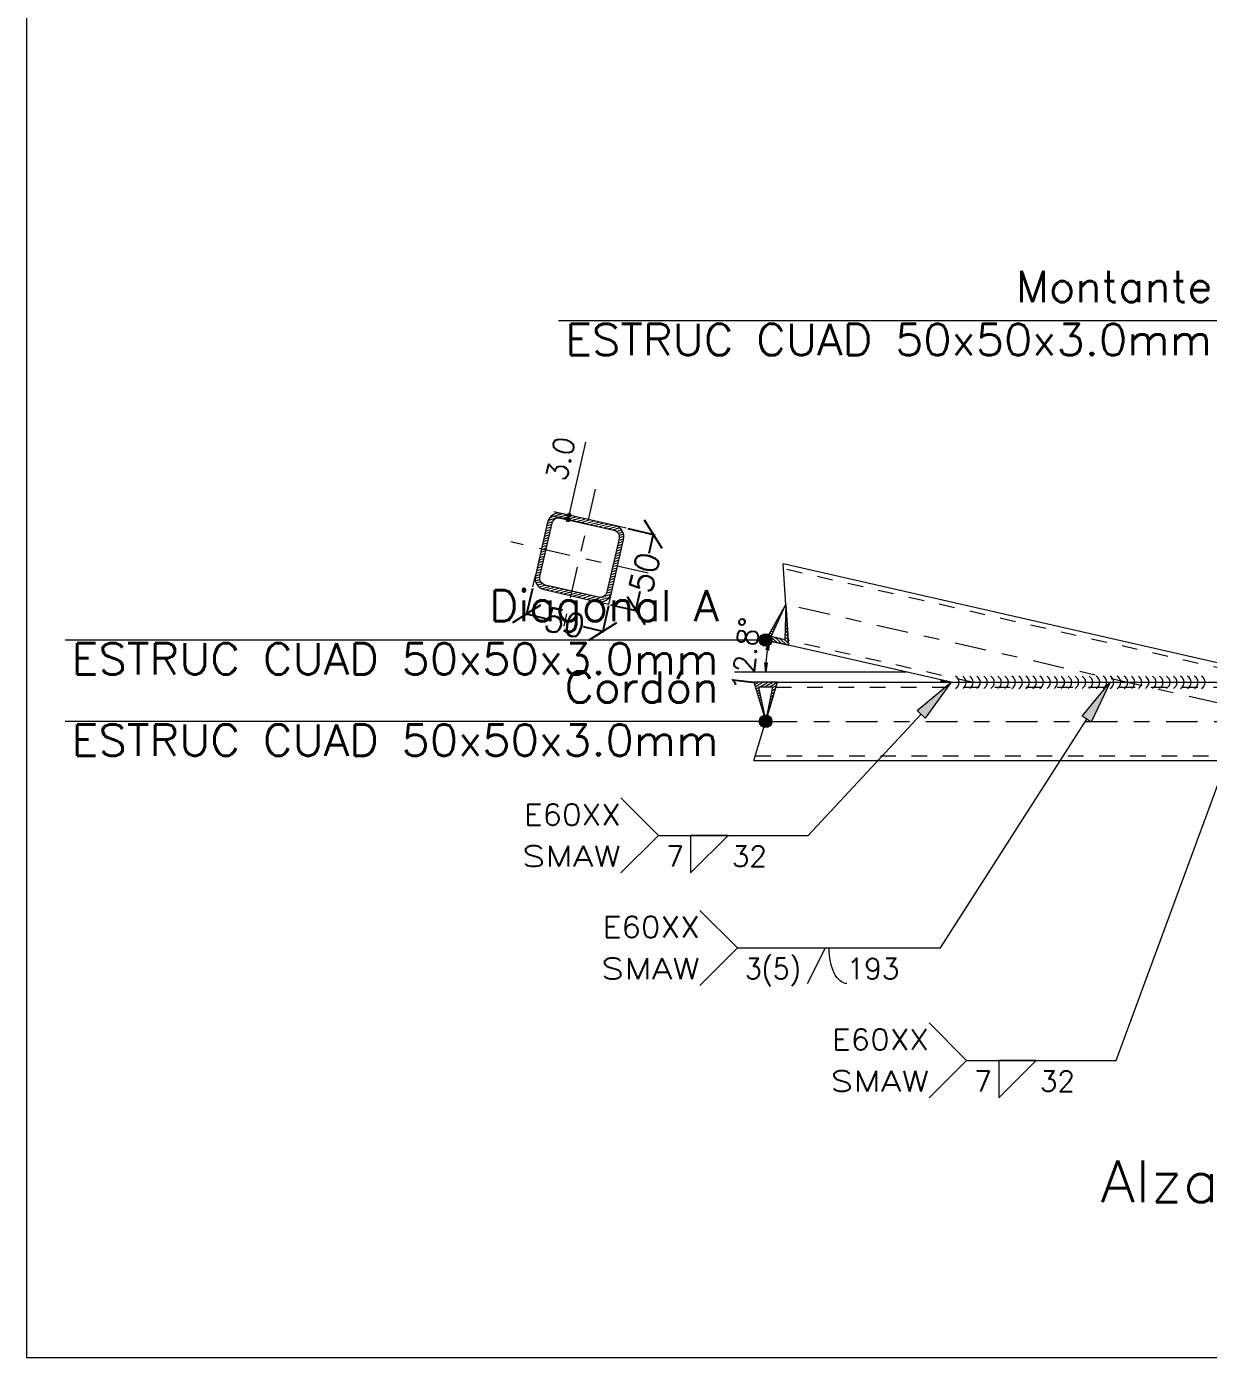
# Model space of a CAD drawing. Header units: millimetres. Extents: x 3028.5 to 3057.3, y 108.4 to 144.6.
# Drawn here: x 3042.3 to 3049.86, y 129.23 to 137.75 of the extents above; entities that cross this region are included whole.
import ezdxf
from ezdxf.enums import TextEntityAlignment as Align

# ---------------------------------------------------------------- set-up
doc = ezdxf.new("R2010")
doc.units = ezdxf.units.MM
doc.linetypes.add('CYPE_PUNTO', pattern=[0.075, 0, -0.075])
doc.linetypes.add('CYPE_RAYAPUNTO', pattern=[0.4125, 0.2025, -0.105, 0, -0.105])
for name, color, linetype, lineweight in [('COTAS', 202, 'Continuous', 13), ('DESCRIPCION_DE_LA_VISTA', 133, 'Continuous', 15), ('EJES', 42, 'CYPE_RAYAPUNTO', 0), ('LINEAS_DE_PROLONGACION_DE_COTAS', 8, 'CYPE_PUNTO', 9), ('LINEAS_OCULTAS', 8, 'CYPE_PUNTO', 9), ('PERFILES', 7, 'Continuous', 9), ('RECUADRO_DE_DETALLE', 20, 'Continuous', 15), ('SIMBOLOS_UTILIZADOS_EN_LAS_SOLDADURAS', 140, 'Continuous', 0), ('SOLDADURAS', 150, 'Continuous', 0), ('SOMBREADOS', 8, 'Continuous', 9), ('TEXTOS', 2, 'Continuous', 9)]:
    doc.layers.add(name, color=color, linetype=linetype, lineweight=lineweight)
doc.styles.add('CYPETXT_0.04_romans', font='romans__.ttf', dxfattribs={"height": 0.15})
doc.styles.add('CYPETXT_romans', font='romans__.ttf', dxfattribs={"height": 0.2})
doc.dimstyles.new('cype_oblique', dxfattribs={"dimtxt": 0.15, "dimasz": 0.15, "dimexe": 0.01, "dimexo": 0.01, "dimgap": 0, "dimtad": 0, "dimdec": 4, "dimzin": 0, "dimdsep": 46, "dimtxsty": 'CYPETXT_0.04_romans', "dimblk1": 'OBLIQUE', "dimblk2": 'OBLIQUE', "dimsah": 1, "dimcen": 0.09, "dimadec": 0, "dimazin": 0, "dimtfac": 1, "dimtdec": 4, "dimtofl": 0, "dimtmove": 2, "dimatfit": 3, "dimfxl": 1, "dimtolj": 1, "dimtzin": 0, "dimarcsym": 0})

# ---------------------------------------------------------------- blocks, each defined once
blk = doc.blocks.new('_OBLIQUE')
at = {"color": 0, "linetype": 'ByBlock', "lineweight": -2}
blk.add_line((-0.5, -0.5), (0.5, 0.5), dxfattribs=at)
blk = doc.blocks.new('*D3054')
at = {"layer": 'COTAS', "color": 0, "lineweight": -2, "transparency": 16777216}
for p, q in [((3045.5338, 134.1532), (3045.4944, 133.9803)), ((3045.4966, 133.9901), (3045.6202, 133.9619)), ((3046.0213, 134.0421), (3045.9819, 133.8692)), ((3045.9841, 133.879), (3045.8605, 133.9072))]:
    blk.add_line(p, q, dxfattribs=at)
at = {"layer": 'Defpoints', "color": 0, "transparency": 16777216}
for p in [(3045.536, 134.163), (3046.0235, 134.0519), (3045.9841, 133.879)]:
    blk.add_point(p, dxfattribs=at)
at = {"layer": 'COTAS', "color": 0, "lineweight": -2, "transparency": 16777216, "xscale": 0.15, "yscale": 0.15, "zscale": 0.15}
for p, rotation in [((3045.4966, 133.9901), 167.1615021119447), ((3045.9841, 133.879), 347.1615021119447)]:
    blk.add_blockref('_OBLIQUE', p, dxfattribs=dict(at, rotation=rotation))
at = {"layer": 'COTAS', "color": 0, "transparency": 16777216, "insert": (3045.7404, 133.9345), "char_height": 0.15, "attachment_point": 5, "rotation": 347.1615, "style": 'CYPETXT_0.04_romans'}
blk.add_mtext('\\A1;50', dxfattribs=at)
blk = doc.blocks.new('*D3055')
at = {"layer": 'COTAS', "color": 0, "lineweight": -2, "transparency": 16777216}
for p, q in [((3046.1443, 134.5371), (3046.3172, 134.4977)), ((3046.3075, 134.5), (3046.2793, 134.3763)), ((3046.1964, 134.0125), (3046.2246, 134.1361)), ((3046.0332, 134.0497), (3046.2061, 134.0103))]:
    blk.add_line(p, q, dxfattribs=at)
at = {"layer": 'Defpoints', "color": 0, "transparency": 16777216}
for p in [(3046.1346, 134.5394), (3046.3075, 134.5), (3046.0235, 134.0519)]:
    blk.add_point(p, dxfattribs=at)
at = {"layer": 'COTAS', "color": 0, "lineweight": -2, "transparency": 16777216, "xscale": 0.15, "yscale": 0.15, "zscale": 0.15}
for p, rotation in [((3046.3075, 134.5), 77.16150211192509), ((3046.1964, 134.0125), 257.1615021119251)]:
    blk.add_blockref('_OBLIQUE', p, dxfattribs=dict(at, rotation=rotation))
at = {"layer": 'COTAS', "color": 0, "transparency": 16777216, "insert": (3046.2519, 134.2562), "char_height": 0.15, "attachment_point": 5, "rotation": 77.1615, "style": 'CYPETXT_0.04_romans'}
blk.add_mtext('\\A1;50', dxfattribs=at)

msp = doc.modelspace()

# ---------------------------------------------------------------- hatches: boundary and pattern name
at = {"layer": 'COTAS'}
h = msp.add_hatch(color=256, dxfattribs=at)
edge = h.paths.add_edge_path()
edge.add_arc((3045.76232, 134.59343), 0.012, 0, 360)
h = msp.add_hatch(color=256, dxfattribs=at)
edge = h.paths.add_edge_path()
edge.add_arc((3045.76898, 134.62268), 0.012, 0, 360)
for points in [[(3047.03068, 133.75991), (3047.04961, 133.81803), (3047.04557, 133.75704)], [(3047.03666, 133.67788), (3047.02705, 133.61752), (3047.02151, 133.67838)]]:
    msp.add_hatch(color=256, dxfattribs=at).paths.add_polyline_path(points)
at = {"layer": 'SIMBOLOS_UTILIZADOS_EN_LAS_SOLDADURAS'}
for points in [[(3048.04803, 133.32424), (3047.99686, 133.37201), (3048.21352, 133.55277)], [(3049.11152, 133.298), (3049.05254, 133.33569), (3049.2328, 133.55277)]]:
    msp.add_hatch(color=256, dxfattribs=at).paths.add_polyline_path(points)
at = {"layer": 'SOLDADURAS'}
msp.add_hatch(color=256, dxfattribs=at).paths.add_polyline_path([(3048.21352, 133.55277), (3048.14352, 133.55277), (3048.14527, 133.56833)], flags=0)
at = {"layer": 'TEXTOS'}
h = msp.add_hatch(color=256, dxfattribs=at)
edge = h.paths.add_edge_path()
edge.add_arc((3047.02705, 133.82317), 0.04, 0, 360)
h = msp.add_hatch(color=256, dxfattribs=at)
edge = h.paths.add_edge_path()
edge.add_arc((3047.02705, 133.30278), 0.04, 0, 360)

# ---------------------------------------------------------------- linework, layer by layer
at = {"layer": 'COTAS'}
for p, q in [((3045.76232, 134.59343), (3045.87564, 135.09066)), ((3045.88419, 134.56566), (3045.66482, 134.61565)), ((3045.89085, 134.59491), (3045.67149, 134.6449)), ((3047.92944, 133.61752), (3046.82706, 133.61752))]:
    msp.add_line(p, q, dxfattribs=at)
for points in [[(3047.03068, 133.75991), (3047.04961, 133.81803), (3047.04557, 133.75704)], [(3047.03666, 133.67788), (3047.02705, 133.61752), (3047.02151, 133.67838)]]:
    msp.add_lwpolyline(points, close=True, dxfattribs=at)
for centre in [(3045.76232, 134.59343), (3045.76898, 134.62268)]:
    msp.add_circle(centre, 0.012, dxfattribs=at)
msp.add_ellipse((3047.92944, 133.61752), major_axis=(0, -0.90239), ratio=1, start_param=4.5555237, end_param=4.6451671, dxfattribs=at)
at = {"layer": 'EJES'}
for p, q in [((3045.93529, 134.7899), (3045.73532, 133.91244)), ((3046.27403, 134.25118), (3045.39657, 134.45116)), ((3050.43548, 133.30278), (3047.15572, 134.05024)), ((3047.02705, 133.30278), (3052.53909, 133.30278))]:
    msp.add_line(p, q, dxfattribs=at)
at = {"layer": 'LINEAS_DE_PROLONGACION_DE_COTAS'}
for p, q in [((3046.13459, 134.53936), (3046.06147, 134.55602)), ((3045.53602, 134.16298), (3045.55268, 134.2361)), ((3046.0235, 134.05188), (3046.04016, 134.125)), ((3046.0235, 134.05188), (3045.95037, 134.06855))]:
    msp.add_line(p, q, dxfattribs=at)
at = {"layer": 'LINEAS_OCULTAS'}
for p, q in [((3050.18549, 133.58539), (3047.14025, 134.2794)), ((3048.34853, 133.55277), (3047.17118, 133.82109)), ((3047.09305, 133.52277), (3052.60509, 133.52277)), ((3046.96105, 133.08279), (3052.47309, 133.08279))]:
    msp.add_line(p, q, dxfattribs=at)
at = {"layer": 'PERFILES'}
for p, q in [((3050.18549, 133.61615), (3047.13815, 134.31065)), ((3048.21352, 133.55277), (3047.17329, 133.78984)), ((3047.10205, 133.55277), (3052.61409, 133.55277)), ((3046.95205, 133.05279), (3052.46409, 133.05279))]:
    msp.add_line(p, q, dxfattribs=at)
for points in [[(3045.72024, 134.63379), (3045.70565, 134.63564), (3045.69098, 134.6346), (3045.6768, 134.63073), (3045.66365, 134.62416), (3045.65203, 134.61515), (3045.64239, 134.60405), (3045.63511, 134.59128), (3045.63045, 134.57733), (3045.55268, 134.2361), (3045.55084, 134.22151), (3045.55187, 134.20685), (3045.55575, 134.19267), (3045.56232, 134.17951), (3045.57132, 134.1679), (3045.58243, 134.15826), (3045.59519, 134.15097), (3045.60914, 134.14631), (3045.95037, 134.06855), (3045.96496, 134.0667), (3045.97962, 134.06773), (3045.99381, 134.07161), (3046.00696, 134.07818), (3046.01858, 134.08719), (3046.02822, 134.09829), (3046.0355, 134.11106), (3046.04016, 134.125), (3046.11793, 134.46624), (3046.11977, 134.48082), (3046.11874, 134.49549), (3046.11486, 134.50967), (3046.10829, 134.52282), (3046.09929, 134.53444), (3046.08818, 134.54408), (3046.07542, 134.55137), (3046.06147, 134.55602), (3045.72024, 134.63379)], [(3046.0548, 134.52677), (3046.06317, 134.52398), (3046.07083, 134.51961), (3046.07749, 134.51383), (3046.0829, 134.50685), (3046.08684, 134.49896), (3046.08917, 134.49045), (3046.08979, 134.48165), (3046.08868, 134.4729), (3046.01091, 134.13167), (3046.00812, 134.1233), (3046.00374, 134.11564), (3045.99796, 134.10898), (3045.99099, 134.10357), (3045.9831, 134.09963), (3045.97459, 134.09731), (3045.96579, 134.09669), (3045.95704, 134.09779), (3045.6158, 134.17556), (3045.60744, 134.17836), (3045.59978, 134.18273), (3045.59312, 134.18851), (3045.58771, 134.19548), (3045.58377, 134.20337), (3045.58144, 134.21188), (3045.58082, 134.22068), (3045.58193, 134.22943), (3045.6597, 134.57067), (3045.66249, 134.57904), (3045.66686, 134.5867), (3045.67265, 134.59336), (3045.67962, 134.59876), (3045.68751, 134.6027), (3045.69602, 134.60503), (3045.70482, 134.60565), (3045.71357, 134.60454), (3046.0548, 134.52677)], [(3047.15572, 134.05024), (3047.17329, 133.78984), (3047.02705, 133.82317), (3047.15572, 134.05024)], [(3047.15572, 134.05024), (3047.15071, 133.82576), (3047.06296, 133.84575), (3047.15572, 134.05024)], [(3047.02705, 133.30278), (3047.10205, 133.55277), (3046.95205, 133.55277), (3047.02705, 133.30278)], [(3047.02705, 133.30278), (3047.07205, 133.52277), (3046.98205, 133.52277), (3047.02705, 133.30278)]]:
    msp.add_lwpolyline(points, close=True, dxfattribs=at)
for points in [[(3047.15572, 134.05024), (3047.02705, 133.82317), (3047.17329, 133.78984), (3047.13815, 134.31065)], [(3046.95205, 133.05279), (3047.10205, 133.55277), (3046.95205, 133.55277), (3047.02705, 133.30278)], [(3048.21352, 133.55277), (3048.22056, 133.55277), (3048.25049, 133.55277), (3048.28886, 133.55277), (3048.3382, 133.55277), (3048.38817, 133.55277), (3048.43853, 133.55277), (3048.47354, 133.55277), (3048.51153, 133.55277), (3048.55103, 133.55277), (3048.61161, 133.55277), (3048.67219, 133.55277), (3048.73277, 133.55277), (3048.79335, 133.55277), (3048.85393, 133.55277), (3048.91451, 133.55277), (3048.97509, 133.55277), (3049.03567, 133.55277), (3049.09625, 133.55277), (3049.15683, 133.55277), (3049.21741, 133.55277), (3049.27798, 133.55277), (3049.39914, 133.55277), (3049.45972, 133.55277), (3049.5203, 133.55277), (3049.58088, 133.55277), (3049.64146, 133.55277), (3049.70204, 133.55277), (3049.76262, 133.55277), (3049.8232, 133.55277), (3049.88378, 133.55277)]]:
    msp.add_lwpolyline(points, dxfattribs=at)
at = {"layer": 'RECUADRO_DE_DETALLE', "lineweight": 5}
for p, q in [((3042.29642, 144.63262), (3042.29642, 129.23175)), ((3042.29642, 129.23175), (3057.26549, 129.23175))]:
    msp.add_line(p, q, dxfattribs=at)
at = {"layer": 'SIMBOLOS_UTILIZADOS_EN_LAS_SOLDADURAS'}
for p, q in [((3047.29856, 132.57282), (3048.02244, 133.34812)), ((3048.14645, 131.85285), (3049.08203, 133.31685)), ((3049.27053, 131.13288), (3050.08869, 133.35343)), ((3046.34061, 132.57282), (3046.10062, 132.81281)), ((3046.34061, 132.57282), (3046.10062, 132.33283)), ((3046.34061, 132.57282), (3047.29856, 132.57282)), ((3046.84571, 131.85285), (3046.60572, 132.09284)), ((3046.84571, 131.85285), (3046.60572, 131.61286)), ((3046.84571, 131.85285), (3048.14645, 131.85285)), ((3047.29569, 131.62486), (3047.40968, 131.85285)), ((3048.31258, 131.13288), (3048.07259, 131.37287)), ((3048.31258, 131.13288), (3048.07259, 130.89289)), ((3048.31258, 131.13288), (3049.27053, 131.13288))]:
    msp.add_line(p, q, dxfattribs=at)
for points in [[(3048.04803, 133.32424), (3047.99686, 133.37201), (3048.21352, 133.55277)], [(3049.11152, 133.298), (3049.05254, 133.33569), (3049.2328, 133.55277)], [(3046.5466, 132.57282), (3046.5466, 132.33283), (3046.78659, 132.57282), (3046.5466, 132.57282)], [(3048.51857, 131.13288), (3048.51857, 130.89289), (3048.75856, 131.13288), (3048.51857, 131.13288)]]:
    msp.add_lwpolyline(points, close=True, dxfattribs=at)
msp.add_lwpolyline([(3047.54648, 131.62486), (3047.5353, 131.62596), (3047.52424, 131.62924), (3047.51339, 131.63468), (3047.50285, 131.64221), (3047.49274, 131.65178), (3047.48314, 131.66328), (3047.47416, 131.67661), (3047.46587, 131.69164), (3047.45836, 131.70821), (3047.45169, 131.72619), (3047.44594, 131.74538), (3047.44116, 131.7656), (3047.43739, 131.78667), (3047.43467, 131.80837), (3047.43303, 131.8305), (3047.43248, 131.85285)], dxfattribs=at)
at = {"layer": 'SOLDADURAS'}
for centre, start_param, end_param in [((3048.22056, 133.55277), 0.5235864, 2.6179798), ((3048.26555, 133.55277), 0.5235864, 2.6179798), ((3048.31054, 133.55277), 0.5235864, 2.6179798), ((3048.35553, 133.55277), 0.5235864, 2.6179798), ((3048.40052, 133.55277), 0.5235864, 2.6179798), ((3048.44551, 133.55277), 0.5235864, 2.6179798), ((3048.49049, 133.55277), 0.5235864, 2.6179798), ((3048.53548, 133.55277), 0.5235864, 2.6179798), ((3048.58047, 133.55277), 0.5235864, 2.6179798), ((3048.62546, 133.55277), 0.5235864, 2.6179798), ((3048.67045, 133.55277), 0.5235864, 2.6179798), ((3048.71543, 133.55277), 0.5235864, 2.6179798), ((3048.76042, 133.55277), 0.5235864, 2.6179798), ((3048.80541, 133.55277), 0.5235864, 2.6179798), ((3048.8504, 133.55277), 0.5235864, 2.6179798), ((3048.89539, 133.55277), 0.5235864, 2.6179798), ((3048.94038, 133.55277), 0.5235864, 2.6179798), ((3048.98536, 133.55277), 0.5235864, 2.6179798), ((3049.03035, 133.55277), 0.5235864, 2.6179798), ((3049.07534, 133.55277), 0.5235864, 2.6179798), ((3049.12033, 133.55277), 0.5235864, 2.6179798), ((3049.16532, 133.55277), 0.5235864, 2.6179798), ((3049.2103, 133.55277), 0.5235864, 2.6179798), ((3049.25529, 133.55277), 0.5235864, 2.6179798), ((3049.30028, 133.55277), 0.5235864, 2.6179798), ((3049.34527, 133.55277), 0.5236128, 2.6180063), ((3049.39026, 133.55277), 0.5236128, 2.6180063), ((3049.43525, 133.55277), 0.5236128, 2.6180063), ((3049.48023, 133.55277), 0.5236128, 2.6180063), ((3049.52522, 133.55277), 0.5236128, 2.6180063), ((3049.57021, 133.55277), 0.5236128, 2.6180063), ((3049.6152, 133.55277), 0.5236128, 2.6180063), ((3049.66019, 133.55277), 0.5236128, 2.6180063), ((3049.70518, 133.55277), 0.5236128, 2.6180063), ((3049.75016, 133.55277), 0.5236128, 2.6180063), ((3049.79515, 133.55277), 0.5236128, 2.6180063)]:
    msp.add_ellipse(centre, major_axis=(0, -0.04499), ratio=1, start_param=start_param, end_param=end_param, dxfattribs=at)
at = {"layer": 'SOMBREADOS'}
for p, q in [((3045.63826, 134.58858), (3045.63371, 134.58718)), ((3045.63992, 134.5891), (3045.63826, 134.58858)), ((3045.64314, 134.59009), (3045.63992, 134.5891)), ((3045.65631, 134.59416), (3045.64314, 134.59009)), ((3045.65688, 134.61003), (3045.64416, 134.6061)), ((3045.66689, 134.61312), (3045.65688, 134.61003)), ((3045.66999, 134.61408), (3045.66689, 134.61312)), ((3045.67109, 134.59872), (3045.66837, 134.59788)), ((3045.6736, 134.6152), (3045.66999, 134.61408)), ((3045.67825, 134.60094), (3045.67109, 134.59872)), ((3045.68177, 134.61772), (3045.6736, 134.6152)), ((3045.68659, 134.60351), (3045.67825, 134.60094)), ((3045.6894, 134.62008), (3045.68177, 134.61772)), ((3045.68713, 134.60368), (3045.68659, 134.60351)), ((3045.68763, 134.60383), (3045.68713, 134.60368)), ((3045.69582, 134.60636), (3045.68763, 134.60383)), ((3045.69327, 134.62127), (3045.6894, 134.62008)), ((3045.702, 134.62397), (3045.69327, 134.62127)), ((3045.69653, 134.60658), (3045.69582, 134.60636)), ((3045.7049, 134.60916), (3045.69653, 134.60658)), ((3045.70537, 134.62501), (3045.702, 134.62397)), ((3045.71186, 134.61131), (3045.7049, 134.60916)), ((3045.70817, 134.62587), (3045.70537, 134.62501)), ((3045.71921, 134.62928), (3045.70817, 134.62587)), ((3045.71536, 134.61239), (3045.71186, 134.61131)), ((3045.75188, 134.62367), (3045.71536, 134.61239)), ((3045.72691, 134.63166), (3045.71921, 134.62928)), ((3045.72805, 134.63201), (3045.72691, 134.63166)), ((3045.77685, 134.61568), (3045.72922, 134.60098)), ((3045.7573, 134.62535), (3045.75188, 134.62367)), ((3045.80182, 134.6077), (3045.75847, 134.59431)), ((3045.78655, 134.61868), (3045.77685, 134.61568)), ((3045.82679, 134.59971), (3045.78772, 134.58764)), ((3045.81579, 134.61201), (3045.80182, 134.6077)), ((3045.85176, 134.59172), (3045.81697, 134.58098)), ((3045.84504, 134.60535), (3045.82679, 134.59971)), ((3045.87429, 134.59868), (3045.85176, 134.59172)), ((3045.90354, 134.59202), (3045.87673, 134.58374)), ((3045.6203, 134.50455), (3045.61337, 134.50241)), ((3045.62259, 134.52095), (3045.61722, 134.5193)), ((3045.64647, 134.51263), (3045.6203, 134.50455)), ((3045.62487, 134.53736), (3045.62107, 134.53618)), ((3045.65032, 134.52952), (3045.62259, 134.52095)), ((3045.65417, 134.5464), (3045.62487, 134.53736)), ((3045.62716, 134.55376), (3045.62492, 134.55307)), ((3045.65802, 134.56329), (3045.62716, 134.55376)), ((3045.62945, 134.57017), (3045.62877, 134.56996)), ((3045.64323, 134.57442), (3045.62945, 134.57017)), ((3045.65197, 134.57712), (3045.64323, 134.57442)), ((3045.66076, 134.57984), (3045.65197, 134.57712)), ((3045.66344, 134.58066), (3045.66076, 134.57984)), ((3045.87673, 134.58374), (3045.84621, 134.57431)), ((3045.9017, 134.57575), (3045.87546, 134.56765)), ((3045.93279, 134.58535), (3045.9017, 134.57575)), ((3045.92667, 134.56776), (3045.90471, 134.56098)), ((3045.96204, 134.57868), (3045.92667, 134.56776)), ((3045.95164, 134.55977), (3045.93396, 134.55432)), ((3045.99129, 134.57202), (3045.95164, 134.55977)), ((3045.97661, 134.55179), (3045.96321, 134.54765)), ((3046.02053, 134.56535), (3045.97661, 134.55179)), ((3046.00158, 134.5438), (3045.99246, 134.54098)), ((3046.04978, 134.55869), (3046.00158, 134.5438)), ((3046.02655, 134.53581), (3046.02171, 134.53432)), ((3046.05916, 134.54588), (3046.02655, 134.53581)), ((3046.05152, 134.52783), (3046.05095, 134.52765)), ((3046.05531, 134.529), (3046.05152, 134.52783)), ((3046.05713, 134.52956), (3046.05531, 134.529)), ((3046.06704, 134.53262), (3046.05713, 134.52956)), ((3046.07481, 134.55072), (3046.05916, 134.54588)), ((3046.07295, 134.53444), (3046.06704, 134.53262)), ((3046.08, 134.52092), (3046.07213, 134.51849)), ((3046.08369, 134.53776), (3046.07295, 134.53444)), ((3046.07513, 134.55082), (3046.07481, 134.55072)), ((3046.07532, 134.55087), (3046.07513, 134.55082)), ((3046.07598, 134.55108), (3046.07532, 134.55087)), ((3046.08743, 134.52322), (3046.08, 134.52092)), ((3046.08623, 134.53854), (3046.08369, 134.53776)), ((3046.0924, 134.54045), (3046.08623, 134.53854)), ((3046.10402, 134.52834), (3046.08743, 134.52322)), ((3046.11725, 134.50103), (3046.10437, 134.49705)), ((3045.60886, 134.42252), (3045.59413, 134.41797)), ((3045.61115, 134.43893), (3045.59798, 134.43486)), ((3045.61343, 134.45533), (3045.60183, 134.45175)), ((3045.61572, 134.47174), (3045.60568, 134.46863)), ((3045.62723, 134.4282), (3045.60886, 134.42252)), ((3045.61801, 134.48814), (3045.60953, 134.48552)), ((3045.63108, 134.44508), (3045.61115, 134.43893)), ((3045.63493, 134.46197), (3045.61343, 134.45533)), ((3045.63877, 134.47886), (3045.61572, 134.47174)), ((3045.64262, 134.49574), (3045.61801, 134.48814)), ((3046.08234, 134.42746), (3046.07802, 134.42612)), ((3046.10727, 134.41946), (3046.08005, 134.41105)), ((3046.08463, 134.44386), (3046.08187, 134.44301)), ((3046.11111, 134.43634), (3046.08234, 134.42746)), ((3046.11496, 134.45323), (3046.08463, 134.44386)), ((3046.08692, 134.46027), (3046.08571, 134.4599)), ((3046.10437, 134.49705), (3046.08869, 134.49221)), ((3046.11943, 134.48601), (3046.11125, 134.48348)), ((3045.59742, 134.3405), (3045.57489, 134.33354)), ((3045.59971, 134.3569), (3045.57874, 134.35043)), ((3045.602, 134.37331), (3045.58259, 134.36731)), ((3045.60428, 134.38971), (3045.58643, 134.3842)), ((3045.60657, 134.40612), (3045.59028, 134.40109)), ((3045.60799, 134.34376), (3045.59742, 134.3405)), ((3045.61183, 134.36065), (3045.59971, 134.3569)), ((3045.61568, 134.37754), (3045.602, 134.37331)), ((3045.61953, 134.39442), (3045.60428, 134.38971)), ((3045.62338, 134.41131), (3045.60657, 134.40612)), ((3046.0709, 134.34543), (3046.05877, 134.34169)), ((3046.07319, 134.36184), (3046.06262, 134.35858)), ((3046.07548, 134.37824), (3046.06647, 134.37546)), ((3046.08802, 134.33502), (3046.06861, 134.32903)), ((3046.07776, 134.39465), (3046.07032, 134.39235)), ((3046.09187, 134.35191), (3046.0709, 134.34543)), ((3046.09572, 134.3688), (3046.07319, 134.36184)), ((3046.08005, 134.41105), (3046.07417, 134.40924)), ((3046.09957, 134.38568), (3046.07548, 134.37824)), ((3046.10342, 134.40257), (3046.07776, 134.39465)), ((3045.58598, 134.25848), (3045.55565, 134.24911)), ((3045.58827, 134.27488), (3045.55949, 134.26599)), ((3045.59056, 134.29128), (3045.56334, 134.28288)), ((3045.59284, 134.30769), (3045.56719, 134.29977)), ((3045.59513, 134.32409), (3045.57104, 134.31665)), ((3045.58874, 134.25933), (3045.58598, 134.25848)), ((3045.59259, 134.27622), (3045.58827, 134.27488)), ((3045.59644, 134.2931), (3045.59056, 134.29128)), ((3045.60029, 134.30999), (3045.59284, 134.30769)), ((3045.60414, 134.32688), (3045.59513, 134.32409)), ((3046.05717, 134.247), (3046.03568, 134.24037)), ((3046.05946, 134.26341), (3046.03953, 134.25725)), ((3046.06175, 134.27981), (3046.04338, 134.27414)), ((3046.06404, 134.29622), (3046.04723, 134.29103)), ((3046.06633, 134.31262), (3046.05108, 134.30791)), ((3046.06861, 134.32903), (3046.05493, 134.3248)), ((3046.06878, 134.25059), (3046.05717, 134.247)), ((3046.07263, 134.26748), (3046.05946, 134.26341)), ((3046.07648, 134.28436), (3046.06175, 134.27981)), ((3046.08033, 134.30125), (3046.06404, 134.29622)), ((3046.08417, 134.31814), (3046.06633, 134.31262)), ((3045.55936, 134.21886), (3045.55118, 134.21633)), ((3045.5594, 134.23457), (3045.5522, 134.23234)), ((3045.56624, 134.20528), (3045.55336, 134.20131)), ((3045.58369, 134.24207), (3045.5594, 134.23457)), ((3045.58192, 134.21013), (3045.56624, 134.20528)), ((3045.58318, 134.17912), (3045.56659, 134.174)), ((3045.58438, 134.16379), (3045.57821, 134.16189)), ((3045.59061, 134.18141), (3045.58318, 134.17912)), ((3045.58489, 134.24244), (3045.58369, 134.24207)), ((3045.58692, 134.16458), (3045.58438, 134.16379)), ((3045.59766, 134.16789), (3045.58692, 134.16458)), ((3045.59848, 134.18384), (3045.59061, 134.18141)), ((3045.60357, 134.16972), (3045.59766, 134.16789)), ((3045.61348, 134.17278), (3045.60357, 134.16972)), ((3045.6489, 134.16802), (3045.61145, 134.15645)), ((3045.6153, 134.17334), (3045.61348, 134.17278)), ((3045.61965, 134.17468), (3045.6153, 134.17334)), ((3045.67815, 134.16135), (3045.62313, 134.14436)), ((3046.04573, 134.16498), (3046.01644, 134.15593)), ((3046.04802, 134.18139), (3046.02029, 134.17282)), ((3046.05031, 134.19779), (3046.02414, 134.18971)), ((3046.0526, 134.2142), (3046.02799, 134.20659)), ((3046.05489, 134.2306), (3046.03184, 134.22348)), ((3046.04954, 134.16616), (3046.04573, 134.16498)), ((3046.05339, 134.18304), (3046.04802, 134.18139)), ((3046.05724, 134.19993), (3046.05031, 134.19779)), ((3046.06108, 134.21682), (3046.0526, 134.2142)), ((3046.06493, 134.2337), (3046.05489, 134.2306)), ((3045.59529, 134.15146), (3045.59463, 134.15126)), ((3045.59548, 134.15152), (3045.59529, 134.15146)), ((3045.5958, 134.15162), (3045.59548, 134.15152)), ((3045.61145, 134.15645), (3045.5958, 134.15162)), ((3045.62313, 134.14436), (3045.62083, 134.14365)), ((3045.65815, 134.13948), (3045.65007, 134.13698)), ((3045.7074, 134.15469), (3045.65815, 134.13948)), ((3045.69317, 134.13459), (3045.67932, 134.13032)), ((3045.73665, 134.14802), (3045.69317, 134.13459)), ((3045.72819, 134.12971), (3045.70857, 134.12365)), ((3045.7659, 134.14136), (3045.72819, 134.12971)), ((3045.76321, 134.12483), (3045.73782, 134.11699)), ((3045.79515, 134.13469), (3045.76321, 134.12483)), ((3045.79823, 134.11994), (3045.76707, 134.11032)), ((3045.83325, 134.11506), (3045.79632, 134.10366)), ((3045.8244, 134.12802), (3045.79823, 134.11994)), ((3045.86826, 134.11018), (3045.82557, 134.09699)), ((3045.85364, 134.12136), (3045.83325, 134.11506)), ((3045.90328, 134.10529), (3045.85482, 134.09032)), ((3045.88289, 134.11469), (3045.86826, 134.11018)), ((3045.9383, 134.10041), (3045.88406, 134.08366)), ((3045.91214, 134.10803), (3045.90328, 134.10529)), ((3045.95525, 134.08994), (3045.91331, 134.07699)), ((3045.94139, 134.10136), (3045.9383, 134.10041)), ((3045.96244, 134.07646), (3045.9514, 134.07306)), ((3045.95875, 134.09102), (3045.95525, 134.08994)), ((3045.96571, 134.09317), (3045.95875, 134.09102)), ((3045.96524, 134.07733), (3045.96244, 134.07646)), ((3045.9686, 134.07837), (3045.96524, 134.07733)), ((3045.97408, 134.09576), (3045.96571, 134.09317)), ((3045.97734, 134.08107), (3045.9686, 134.07837)), ((3045.97479, 134.09598), (3045.97408, 134.09576)), ((3045.98298, 134.09851), (3045.97479, 134.09598)), ((3045.98121, 134.08226), (3045.97734, 134.08107)), ((3045.98884, 134.08462), (3045.98121, 134.08226)), ((3045.98348, 134.09866), (3045.98298, 134.09851)), ((3045.98402, 134.09883), (3045.98348, 134.09866)), ((3045.99236, 134.1014), (3045.98402, 134.09883)), ((3045.99701, 134.08714), (3045.98884, 134.08462)), ((3045.99952, 134.10361), (3045.99236, 134.1014)), ((3046.00062, 134.08826), (3045.99701, 134.08714)), ((3046.00223, 134.10445), (3045.99952, 134.10361)), ((3046.00372, 134.08921), (3046.00062, 134.08826)), ((3046.00679, 134.10586), (3046.00223, 134.10445)), ((3046.01373, 134.0923), (3046.00372, 134.08921)), ((3046.0143, 134.10818), (3046.00679, 134.10586)), ((3046.00985, 134.1225), (3046.00717, 134.12167)), ((3046.01863, 134.12522), (3046.00985, 134.1225)), ((3046.04345, 134.14858), (3046.01259, 134.13905)), ((3046.02645, 134.09623), (3046.01373, 134.0923)), ((3046.03235, 134.11375), (3046.03069, 134.11324)), ((3046.0369, 134.11516), (3046.03235, 134.11375)), ((3046.04184, 134.13238), (3046.04116, 134.13217)), ((3046.04569, 134.14927), (3046.04345, 134.14858)), ((3045.9514, 134.07306), (3045.94256, 134.07033)), ((3047.12719, 133.98732), (3047.12253, 133.99164)), ((3047.13373, 134.00172), (3047.13013, 134.00505)), ((3047.14026, 134.01612), (3047.13773, 134.01846)), ((3047.14679, 134.03051), (3047.14533, 134.03187)), ((3047.15332, 134.04491), (3047.15292, 134.04528)), ((3047.15923, 133.99853), (3047.15468, 134.00274)), ((3047.15775, 134.02035), (3047.15512, 134.02279)), ((3047.15628, 134.04217), (3047.15557, 134.04283)), ((3047.08801, 133.90092), (3047.07694, 133.91118)), ((3047.09454, 133.91532), (3047.08454, 133.92459)), ((3047.10107, 133.92972), (3047.09214, 133.938)), ((3047.1076, 133.94412), (3047.09974, 133.95141)), ((3047.11413, 133.95852), (3047.10733, 133.96482)), ((3047.12066, 133.97292), (3047.11493, 133.97823)), ((3047.16512, 133.91124), (3047.15289, 133.92258)), ((3047.16364, 133.93306), (3047.15333, 133.94262)), ((3047.16217, 133.95488), (3047.15378, 133.96266)), ((3047.1607, 133.9767), (3047.15423, 133.9827)), ((3047.03448, 133.82783), (3047.03135, 133.83073)), ((3047.03923, 133.82342), (3047.03448, 133.82783)), ((3047.04762, 133.83609), (3047.03895, 133.84414)), ((3047.04355, 133.81941), (3047.03923, 133.82342)), ((3047.06077, 133.84436), (3047.04655, 133.85755)), ((3047.0608, 133.82387), (3047.04762, 133.83609)), ((3047.06841, 133.85773), (3047.05414, 133.87095)), ((3047.08237, 133.82432), (3047.06077, 133.84436)), ((3047.0728, 133.81274), (3047.0608, 133.82387)), ((3047.07494, 133.87212), (3047.06174, 133.88436)), ((3047.08147, 133.88652), (3047.06934, 133.89777)), ((3047.10205, 133.80608), (3047.08237, 133.82432)), ((3047.10395, 133.82477), (3047.08731, 133.84021)), ((3047.1313, 133.79941), (3047.10395, 133.82477)), ((3047.12552, 133.82522), (3047.11656, 133.83354)), ((3047.16055, 133.79275), (3047.12552, 133.82522)), ((3047.1471, 133.82568), (3047.1458, 133.82687)), ((3047.15592, 133.8175), (3047.1471, 133.82568)), ((3047.17101, 133.82396), (3047.1511, 133.84242)), ((3047.16953, 133.84578), (3047.15155, 133.86246)), ((3047.16806, 133.8676), (3047.15199, 133.8825)), ((3047.16659, 133.88942), (3047.15244, 133.90254)), ((3047.17248, 133.80214), (3047.15592, 133.8175)), ((3046.95619, 133.53899), (3046.96231, 133.54252)), ((3046.96062, 133.52422), (3046.97329, 133.53154)), ((3046.96231, 133.54252), (3046.9716, 133.54789)), ((3046.96505, 133.50946), (3046.98269, 133.51965)), ((3046.96947, 133.4947), (3046.98586, 133.50416)), ((3046.9716, 133.54789), (3046.98006, 133.55277)), ((3046.97329, 133.53154), (3046.99253, 133.54265)), ((3046.9739, 133.47994), (3046.98903, 133.48867)), ((3046.9881, 133.52277), (3047.01347, 133.53742)), ((3046.99253, 133.54265), (3047.01006, 133.55277)), ((3047.01347, 133.53742), (3047.04006, 133.55277)), ((3047.0181, 133.52277), (3047.0344, 133.53218)), ((3047.0344, 133.53218), (3047.07006, 133.55277)), ((3047.0481, 133.52277), (3047.05534, 133.52695)), ((3047.05534, 133.52695), (3047.10006, 133.55277)), ((3047.0632, 133.47953), (3047.08361, 133.49132)), ((3047.06722, 133.49917), (3047.08989, 133.51226)), ((3047.07124, 133.51881), (3047.09618, 133.53321)), ((3046.97833, 133.46517), (3046.9922, 133.47318)), ((3046.98276, 133.45041), (3046.99536, 133.45769)), ((3046.98719, 133.43565), (3046.99853, 133.4422)), ((3046.99162, 133.42089), (3047.0017, 133.42671)), ((3046.99605, 133.40612), (3047.00487, 133.41122)), ((3047.00048, 133.39136), (3047.00804, 133.39573)), ((3047.04713, 133.40098), (3047.05847, 133.40752)), ((3047.05115, 133.42062), (3047.06476, 133.42847)), ((3047.05517, 133.44026), (3047.07104, 133.44942)), ((3047.05919, 133.4599), (3047.07732, 133.47037)), ((3047.00491, 133.3766), (3047.01121, 133.38024)), ((3047.00933, 133.36183), (3047.01438, 133.36474)), ((3047.01376, 133.34707), (3047.01754, 133.34925)), ((3047.01819, 133.33231), (3047.02071, 133.33376)), ((3047.02262, 133.31755), (3047.02388, 133.31827)), ((3047.03107, 133.32242), (3047.03333, 133.32373)), ((3047.03508, 133.34206), (3047.03962, 133.34468)), ((3047.0391, 133.3617), (3047.0459, 133.36563)), ((3047.04312, 133.38134), (3047.05219, 133.38658))]:
    msp.add_line(p, q, dxfattribs=at)
for points in [[(3045.66837, 134.59788), (3045.66382, 134.59648), (3045.65631, 134.59416)], [(3046.11214, 134.51515), (3046.09724, 134.51055), (3046.08319, 134.50621)], [(3046.11841, 134.46999), (3046.11121, 134.46777), (3046.08692, 134.46027)], [(3046.11125, 134.48348), (3046.10405, 134.48125), (3046.08914, 134.47665)], [(3045.58742, 134.19613), (3045.57337, 134.19179), (3045.55847, 134.18719)], [(3045.58147, 134.22569), (3045.56656, 134.22108), (3045.55936, 134.21886)], [(3046.03069, 134.11324), (3046.02746, 134.11224), (3046.0143, 134.10818)], [(3046.04116, 134.13217), (3046.02738, 134.12792), (3046.01863, 134.12522)]]:
    msp.add_lwpolyline(points, dxfattribs=at)
at = {"layer": 'TEXTOS'}
for p, q in [((3050.18549, 135.86658), (3045.70127, 135.86658)), ((3047.02705, 133.82317), (3042.54282, 133.82317)), ((3047.02705, 133.30278), (3042.54282, 133.30278))]:
    msp.add_line(p, q, dxfattribs=at)
for centre in [(3047.02705, 133.82317), (3047.02705, 133.30278)]:
    msp.add_circle(centre, 0.04, dxfattribs=at)

# ---------------------------------------------------------------- texts
at = {"layer": 'COTAS', "style": 'CYPETXT_romans'}
for s, rotation, width, p, p2 in [('3.0', 77.200927, 0.868021, (3045.7486, 134.8324), (3045.81063, 135.10543)), ('12.8°', 83.599176, 0.924757, (3046.94015, 133.49132), (3046.99276, 133.96035))]:
    msp.add_text(s, height=0.133333, rotation=rotation, dxfattribs=dict(at, width=width)).set_placement(p, p2, align=Align.FIT)
at = {"layer": 'DESCRIPCION_DE_LA_VISTA', "style": 'CYPETXT_romans', "width": 0.948494}
msp.add_text('Alzado', height=0.266667, dxfattribs=at).set_placement((3049.1711, 130.22625), (3050.39504, 130.22625), align=Align.FIT)
at = {"layer": 'SIMBOLOS_UTILIZADOS_EN_LAS_SOLDADURAS', "style": 'CYPETXT_romans'}
for s, height, width, p, p2 in [('E60XX', 0.133333, 0.978069, (3045.47865, 132.63948), (3046.10062, 132.63948)), ('SMAW', 0.133333, 1.145981, (3045.46865, 132.37282), (3046.10062, 132.37282)), ('7', 0.13333, 0.872047, (3046.39061, 132.37282), (3046.5026, 132.37282)), ('32', 0.133333, 0.872047, (3046.81059, 132.37282), (3047.03458, 132.37282)), ('E60XX', 0.133333, 0.978069, (3045.98375, 131.91952), (3046.60572, 131.91952)), ('SMAW', 0.133333, 1.145981, (3045.97375, 131.65285), (3046.60572, 131.65285)), ('3(5)', 0.133333, 0.812061, (3046.89571, 131.65285), (3047.25169, 131.65285)), ('193', 0.133333, 0.872047, (3047.54648, 131.65285), (3047.88246, 131.65285)), ('E60XX', 0.133333, 0.978069, (3047.45062, 131.19955), (3048.07259, 131.19955)), ('SMAW', 0.133333, 1.145981, (3047.44062, 130.93288), (3048.07259, 130.93288)), ('7', 0.13333, 0.872047, (3048.36258, 130.93288), (3048.47457, 130.93288)), ('32', 0.133333, 0.872047, (3048.78256, 130.93288), (3049.00655, 130.93288))]:
    msp.add_text(s, height=height, dxfattribs=dict(at, width=width)).set_placement(p, p2, align=Align.FIT)
at = {"layer": 'TEXTOS', "style": 'CYPETXT_romans'}
for s, width, p, p2 in [('Montante', 0.916044, (3048.62856, 135.98657), (3049.88551, 135.98657)), ('ESTRUC CUAD 50x50x3.0mm', 0.905942, (3045.7427, 135.64659), (3049.88551, 135.64659)), ('Diagonal A', 0.88878, (3045.25713, 133.94316), (3046.72706, 133.94316)), ('ESTRUC CUAD 50x50x3.0mm', 0.905942, (3042.58425, 133.60318), (3046.72706, 133.60318)), ('Cordón', 0.897339, (3045.74011, 133.42278), (3046.72706, 133.42278)), ('ESTRUC CUAD 50x50x3.0mm', 0.905942, (3042.58425, 133.08279), (3046.72706, 133.08279))]:
    msp.add_text(s, height=0.2, dxfattribs=dict(at, width=width)).set_placement(p, p2, align=Align.FIT)

# ---------------------------------------------------------------- dimensions: what is measured, and where the dimension line sits
at = {"layer": 'COTAS'}
for p1, p2, picture, middle in [((3046.0235, 134.05188), (3046.13459, 134.53936), '*D3055', (3046.25194, 134.25622)), ((3045.53602, 134.16298), (3046.0235, 134.05188), '*D3054', (3045.74035, 133.93454))]:
    dim = msp.add_aligned_dim(p1=p1, p2=p2, distance=-0.17733, text='50', dimstyle='cype_oblique', dxfattribs=at)
    dim.commit()
    dim.dimension.update_dxf_attribs({"geometry": picture, "text_midpoint": middle})

doc.saveas('drawing.dxf')
